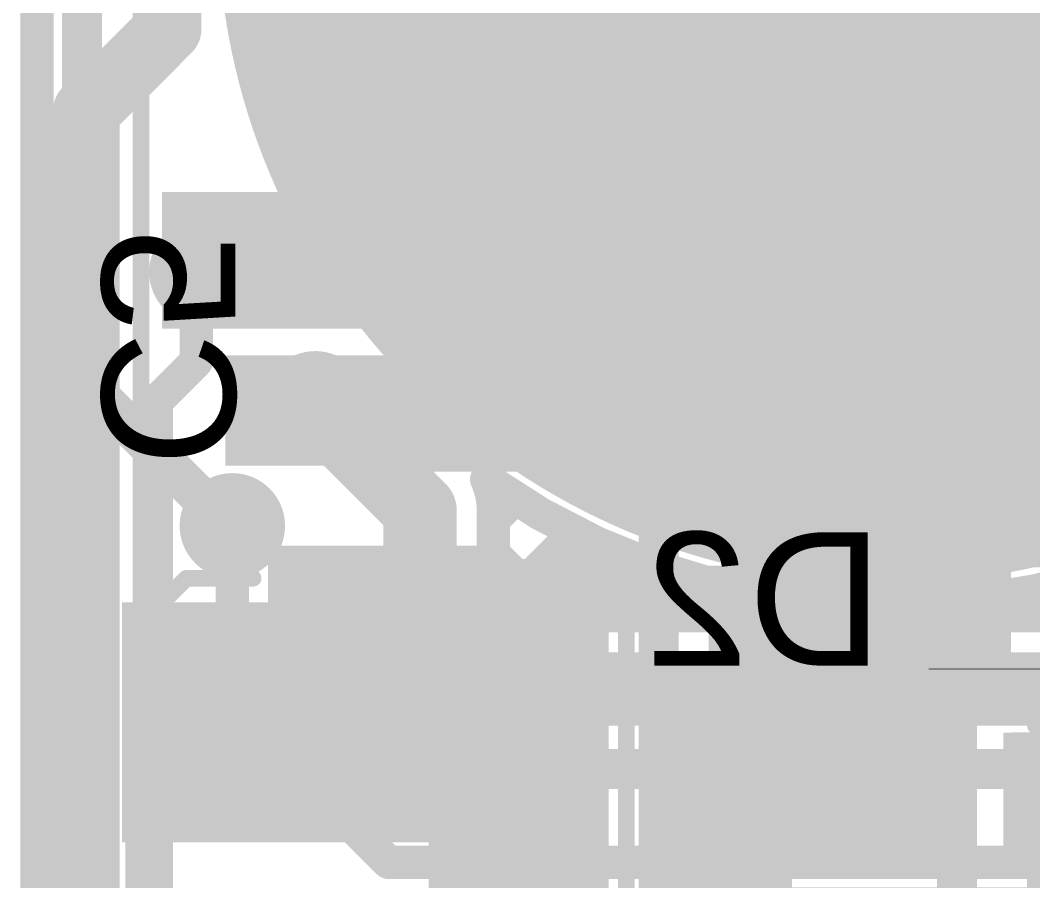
# Model space of a CAD drawing. Header units: millimetres. Extents: x -1.12 to 0.87, y -0.24 to 1.5.
# Drawn here: x -0.4455 to -0.1418, y 0.6375 to 0.8955 of the extents above; entities that cross this region are included whole.
import ezdxf

# ---------------------------------------------------------------- set-up
doc = ezdxf.new("R2010")
doc.units = ezdxf.units.MM
doc.header["$MEASUREMENT"] = 0
for name, color, linetype in [('BottomLayer', 5, 'Continuous'), ('BottomOverlay', 54, 'Continuous'), ('BottomPaste', 16, 'Continuous'), ('BottomSolder', 6, 'Continuous'), ('Mechanical2', 216, 'Continuous'), ('TopLayer', 1, 'Continuous'), ('TopOverlay', 2, 'Continuous'), ('TopPaste', 8, 'Continuous'), ('TopSolder', 216, 'Continuous'), ('ViaHoleLayer', 16, 'Continuous')]:
    doc.layers.add(name, color=color, linetype=linetype)
doc.styles.add('Arial', font='', dxfattribs={"height": 0.2})
doc.styles.get('Arial').set_extended_font_data('Arial')

# ---------------------------------------------------------------- blocks, each defined once
blk = doc.blocks.new('C___0402_B_1')
at = {"layer": 'BottomLayer'}
for points in [[(-0.0095, 0.0125), (-0.0095, -0.0125), (-0.0275, -0.0125), (-0.0275, 0.0125)], [(0.0275, 0.0125), (0.0275, -0.0125), (0.0095, -0.0125), (0.0095, 0.0125)]]:
    blk.add_hatch(color=5, dxfattribs=at).paths.add_polyline_path(points)
at = {"layer": 'BottomPaste'}
for points in [[(-0.0095, 0.0125), (-0.0095, -0.0125), (-0.0275, -0.0125), (-0.0275, 0.0125)], [(0.0275, 0.0125), (0.0275, -0.0125), (0.0095, -0.0125), (0.0095, 0.0125)]]:
    blk.add_hatch(color=16, dxfattribs=at).paths.add_polyline_path(points)
at = {"layer": 'BottomSolder'}
for points in [[(-0.00714, 0.01486), (-0.00714, -0.01486), (-0.02986, -0.01486), (-0.02986, 0.01486)], [(0.02986, 0.01486), (0.02986, -0.01486), (0.00714, -0.01486), (0.00714, 0.01486)]]:
    blk.add_hatch(color=6, dxfattribs=at).paths.add_polyline_path(points)
at = {"layer": 'BottomOverlay', "const_width": 0.005}
for points in [[(-0.031, 0.016), (-0.011, 0.016)], [(-0.031, 0.016), (-0.031, -0.016)], [(0.011, 0.016), (0.031, 0.016)], [(0.031, 0.016), (0.031, -0.016)], [(-0.031, -0.016), (-0.011, -0.016)], [(0.011, -0.016), (0.031, -0.016)]]:
    blk.add_lwpolyline(points, dxfattribs=at)
at = {"layer": 'BottomOverlay', "const_width": 0.0025}
for points in [[(-0.03225, 0.016, 1), (-0.02975, 0.016, 1)], [(-0.03225, 0.016, 1), (-0.02975, 0.016, 1)], [(-0.01225, 0.016, 1), (-0.00975, 0.016, 1)], [(0.00975, 0.016, 1), (0.01225, 0.016, 1)], [(0.02975, 0.016, 1), (0.03225, 0.016, 1)], [(0.02975, 0.016, 1), (0.03225, 0.016, 1)], [(-0.03225, -0.016, 1), (-0.02975, -0.016, 1)], [(-0.03225, -0.016, 1), (-0.02975, -0.016, 1)], [(-0.01225, -0.016, 1), (-0.00975, -0.016, 1)], [(0.00975, -0.016, 1), (0.01225, -0.016, 1)], [(0.02975, -0.016, 1), (0.03225, -0.016, 1)], [(0.02975, -0.016, 1), (0.03225, -0.016, 1)]]:
    blk.add_lwpolyline(points, format="xyb", close=True, dxfattribs=at)
blk = doc.blocks.new('TC33X_2_104E__B_20')
at = {"layer": 'BottomLayer'}
for points in [[(-0.02362, 0.02362), (0.02362, 0.02362), (0.02362, -0.02362), (-0.02362, -0.02362)], [(0.05512, 0.02362), (0.10236, 0.02362), (0.10236, -0.02362), (0.05512, -0.02362)], [(0.00787, -0.07087), (0.07087, -0.07087), (0.07087, -0.12992), (0.00787, -0.12992)]]:
    blk.add_hatch(color=5, dxfattribs=at).paths.add_polyline_path(points)
at = {"layer": 'BottomPaste'}
for points in [[(-0.02362, 0.02362), (0.02362, 0.02362), (0.02362, -0.02362), (-0.02362, -0.02362)], [(0.05512, 0.02362), (0.10236, 0.02362), (0.10236, -0.02362), (0.05512, -0.02362)], [(0.00787, -0.07087), (0.07087, -0.07087), (0.07087, -0.12992), (0.00787, -0.12992)]]:
    blk.add_hatch(color=16, dxfattribs=at).paths.add_polyline_path(points)
at = {"layer": 'BottomSolder'}
for points in [[(-0.02762, 0.02762), (0.02762, 0.02762), (0.02762, -0.02762), (-0.02762, -0.02762)], [(0.05112, 0.02762), (0.10636, 0.02762), (0.10636, -0.02762), (0.05112, -0.02762)], [(0.00387, -0.06687), (0.07487, -0.06687), (0.07487, -0.13392), (0.00387, -0.13392)]]:
    blk.add_hatch(color=6, dxfattribs=at).paths.add_polyline_path(points)
at = {"layer": 'BottomOverlay', "const_width": 0.005}
for points in [[(-0.03252, 0.02776), (-0.03252, -0.11231)], [(0.11126, 0.02776), (-0.03252, 0.02776)], [(0.11126, 0.02776), (0.11126, -0.11231)], [(-0.038, 0.005), (-0.043, 0.01)], [(-0.043, 0.01), (-0.043, 0)], [(-0.038, 0.005), (-0.043, 0)], [(-0.02063, -0.1242), (-0.03252, -0.11231)], [(0.11126, -0.11231), (0.09937, -0.1242)], [(-0.00063, -0.1242), (-0.02063, -0.1242)], [(0.09937, -0.1242), (0.07937, -0.1242)]]:
    blk.add_lwpolyline(points, dxfattribs=at)
at = {"layer": 'BottomOverlay', "const_width": 0.0025}
for points in [[(-0.03377, 0.02776, 1), (-0.03127, 0.02776, 1)], [(-0.03377, 0.02776, 1), (-0.03127, 0.02776, 1)], [(0.11001, 0.02776, 1), (0.11251, 0.02776, 1)], [(0.11001, 0.02776, 1), (0.11251, 0.02776, 1)], [(-0.04425, 0.01, 1), (-0.04175, 0.01, 1)], [(-0.04425, 0.01, 1), (-0.04175, 0.01, 1)], [(-0.03925, 0.005, 1), (-0.03675, 0.005, 1)], [(-0.03925, 0.005, 1), (-0.03675, 0.005, 1)], [(-0.04425, 0, 1), (-0.04175, 0, 1)], [(-0.04425, 0, 1), (-0.04175, 0, 1)], [(-0.03377, -0.11231, 1), (-0.03127, -0.11231, 1)], [(-0.03377, -0.11231, 1), (-0.03127, -0.11231, 1)], [(0.11001, -0.11231, 1), (0.11251, -0.11231, 1)], [(0.11001, -0.11231, 1), (0.11251, -0.11231, 1)], [(-0.02188, -0.1242, 1), (-0.01938, -0.1242, 1)], [(-0.02188, -0.1242, 1), (-0.01938, -0.1242, 1)], [(-0.00188, -0.1242, 1), (0.00062, -0.1242, 1)], [(0.07812, -0.1242, 1), (0.08062, -0.1242, 1)], [(0.09812, -0.1242, 1), (0.10062, -0.1242, 1)], [(0.09812, -0.1242, 1), (0.10062, -0.1242, 1)]]:
    blk.add_lwpolyline(points, format="xyb", close=True, dxfattribs=at)
blk = doc.blocks.new('RES_0402_B_24')
at = {"layer": 'BottomLayer'}
for points in [[(-0.0095, 0.0125), (-0.0095, -0.0125), (-0.0275, -0.0125), (-0.0275, 0.0125)], [(0.0275, 0.0125), (0.0275, -0.0125), (0.0095, -0.0125), (0.0095, 0.0125)]]:
    blk.add_hatch(color=5, dxfattribs=at).paths.add_polyline_path(points)
at = {"layer": 'BottomPaste'}
for points in [[(-0.0095, 0.0125), (-0.0095, -0.0125), (-0.0275, -0.0125), (-0.0275, 0.0125)], [(0.0275, 0.0125), (0.0275, -0.0125), (0.0095, -0.0125), (0.0095, 0.0125)]]:
    blk.add_hatch(color=16, dxfattribs=at).paths.add_polyline_path(points)
at = {"layer": 'BottomSolder'}
for points in [[(-0.00733, 0.01467), (-0.00733, -0.01467), (-0.02967, -0.01467), (-0.02967, 0.01467)], [(0.02967, 0.01467), (0.02967, -0.01467), (0.00733, -0.01467), (0.00733, 0.01467)]]:
    blk.add_hatch(color=6, dxfattribs=at).paths.add_polyline_path(points)
at = {"layer": 'BottomOverlay'}
for points, const_width in [([(-0.031, 0.016), (-0.031, -0.016)], 0.005), ([(0.031, 0.016), (-0.031, 0.016)], 0.005), ([(0.031, 0.016), (0.031, -0.016)], 0.005), ([(0.032, 0.017), (-0.032, 0.017)], 0.000127), ([(0.031, -0.016), (-0.031, -0.016)], 0.005)]:
    blk.add_lwpolyline(points, dxfattribs=dict(at, const_width=const_width))
for points, const_width in [([(-0.03225, 0.016, 1), (-0.02975, 0.016, 1)], 0.0025), ([(-0.03225, 0.016, 1), (-0.02975, 0.016, 1)], 0.0025), ([(0.02975, 0.016, 1), (0.03225, 0.016, 1)], 0.0025), ([(0.02975, 0.016, 1), (0.03225, 0.016, 1)], 0.0025), ([(-0.03203, 0.017, 1), (-0.03197, 0.017, 1)], 0.0000635), ([(0.03197, 0.017, 1), (0.03203, 0.017, 1)], 0.0000635), ([(-0.03225, -0.016, 1), (-0.02975, -0.016, 1)], 0.0025), ([(-0.03225, -0.016, 1), (-0.02975, -0.016, 1)], 0.0025), ([(0.02975, -0.016, 1), (0.03225, -0.016, 1)], 0.0025), ([(0.02975, -0.016, 1), (0.03225, -0.016, 1)], 0.0025)]:
    blk.add_lwpolyline(points, format="xyb", close=True, dxfattribs=dict(at, const_width=const_width))
blk = doc.blocks.new('SOIC_8_B_27')
at = {"layer": 'BottomLayer'}
for points in [[(-0.13681, 0.06319), (-0.13681, 0.08681), (-0.07579, 0.08681), (-0.07579, 0.06319)], [(0.07579, 0.06319), (0.07579, 0.08681), (0.13681, 0.08681), (0.13681, 0.06319)], [(-0.13681, 0.01319), (-0.13681, 0.03681), (-0.07579, 0.03681), (-0.07579, 0.01319)], [(0.07579, 0.01319), (0.07579, 0.03681), (0.13681, 0.03681), (0.13681, 0.01319)], [(-0.13681, -0.03681), (-0.13681, -0.01319), (-0.07579, -0.01319), (-0.07579, -0.03681)], [(0.07579, -0.03681), (0.07579, -0.01319), (0.13681, -0.01319), (0.13681, -0.03681)], [(-0.13681, -0.08681), (-0.13681, -0.06319), (-0.07579, -0.06319), (-0.07579, -0.08681)], [(0.07579, -0.08681), (0.07579, -0.06319), (0.13681, -0.06319), (0.13681, -0.08681)]]:
    blk.add_hatch(color=5, dxfattribs=at).paths.add_polyline_path(points)
at = {"layer": 'BottomOverlay'}
blk.add_hatch(color=54, dxfattribs=at).paths.add_polyline_path([(-0.072, -0.088), (-0.059, -0.088), (-0.059, -0.062), (-0.072, -0.062)])
at = {"layer": 'BottomPaste'}
for points in [[(-0.13681, 0.06319), (-0.13681, 0.08681), (-0.07579, 0.08681), (-0.07579, 0.06319)], [(0.07579, 0.06319), (0.07579, 0.08681), (0.13681, 0.08681), (0.13681, 0.06319)], [(-0.13681, 0.01319), (-0.13681, 0.03681), (-0.07579, 0.03681), (-0.07579, 0.01319)], [(0.07579, 0.01319), (0.07579, 0.03681), (0.13681, 0.03681), (0.13681, 0.01319)], [(-0.13681, -0.03681), (-0.13681, -0.01319), (-0.07579, -0.01319), (-0.07579, -0.03681)], [(0.07579, -0.03681), (0.07579, -0.01319), (0.13681, -0.01319), (0.13681, -0.03681)], [(-0.13681, -0.08681), (-0.13681, -0.06319), (-0.07579, -0.06319), (-0.07579, -0.08681)], [(0.07579, -0.08681), (0.07579, -0.06319), (0.13681, -0.06319), (0.13681, -0.08681)]]:
    blk.add_hatch(color=16, dxfattribs=at).paths.add_polyline_path(points)
at = {"layer": 'BottomSolder'}
for points in [[(-0.14081, 0.05919), (-0.14081, 0.09081), (-0.07179, 0.09081), (-0.07179, 0.05919)], [(0.07179, 0.05919), (0.07179, 0.09081), (0.14081, 0.09081), (0.14081, 0.05919)], [(-0.14081, 0.00919), (-0.14081, 0.04081), (-0.07179, 0.04081), (-0.07179, 0.00919)], [(0.07179, 0.00919), (0.07179, 0.04081), (0.14081, 0.04081), (0.14081, 0.00919)], [(-0.14081, -0.04081), (-0.14081, -0.00919), (-0.07179, -0.00919), (-0.07179, -0.04081)], [(0.07179, -0.04081), (0.07179, -0.00919), (0.14081, -0.00919), (0.14081, -0.04081)], [(-0.14081, -0.09081), (-0.14081, -0.05919), (-0.07179, -0.05919), (-0.07179, -0.09081)], [(0.07179, -0.09081), (0.07179, -0.05919), (0.14081, -0.05919), (0.14081, -0.09081)]]:
    blk.add_hatch(color=6, dxfattribs=at).paths.add_polyline_path(points)
at = {"layer": 'BottomOverlay', "const_width": 0.005}
for points in [[(0.07837, 0.098), (-0.07837, 0.098)], [(-0.07837, 0.098), (-0.07837, 0.091)], [(0.07837, 0.098), (0.07837, 0.091)], [(-0.148, -0.07), (-0.148, -0.08)], [(-0.143, -0.075), (-0.148, -0.07)], [(-0.143, -0.075), (-0.148, -0.08)], [(-0.07837, -0.091), (-0.07837, -0.098)], [(0.07837, -0.091), (0.07837, -0.098)], [(0.07837, -0.098), (-0.07837, -0.098)]]:
    blk.add_lwpolyline(points, dxfattribs=at)
at = {"layer": 'BottomOverlay', "const_width": 0.0025}
for points in [[(-0.07962, 0.098, 1), (-0.07712, 0.098, 1)], [(-0.07962, 0.098, 1), (-0.07712, 0.098, 1)], [(0.07712, 0.098, 1), (0.07962, 0.098, 1)], [(0.07712, 0.098, 1), (0.07962, 0.098, 1)], [(-0.07962, 0.091, 1), (-0.07712, 0.091, 1)], [(0.07712, 0.091, 1), (0.07962, 0.091, 1)], [(-0.14925, -0.07, 1), (-0.14675, -0.07, 1)], [(-0.14925, -0.07, 1), (-0.14675, -0.07, 1)], [(-0.14425, -0.075, 1), (-0.14175, -0.075, 1)], [(-0.14425, -0.075, 1), (-0.14175, -0.075, 1)], [(-0.14925, -0.08, 1), (-0.14675, -0.08, 1)], [(-0.14925, -0.08, 1), (-0.14675, -0.08, 1)], [(-0.07962, -0.091, 1), (-0.07712, -0.091, 1)], [(0.07712, -0.091, 1), (0.07962, -0.091, 1)], [(-0.07962, -0.098, 1), (-0.07712, -0.098, 1)], [(-0.07962, -0.098, 1), (-0.07712, -0.098, 1)], [(0.07712, -0.098, 1), (0.07962, -0.098, 1)], [(0.07712, -0.098, 1), (0.07962, -0.098, 1)]]:
    blk.add_lwpolyline(points, format="xyb", close=True, dxfattribs=at)
blk = doc.blocks.new('SOD_323_B_28')
at = {"layer": 'BottomLayer'}
for points in [[(-0.02953, -0.01772), (-0.06102, -0.01772), (-0.06102, 0.01772), (-0.02953, 0.01772)], [(0.06102, -0.01772), (0.02953, -0.01772), (0.02953, 0.01772), (0.06102, 0.01772)]]:
    blk.add_hatch(color=5, dxfattribs=at).paths.add_polyline_path(points)
at = {"layer": 'BottomOverlay'}
for points in [[(-0.079, 0.019), (-0.036, 0.019), (-0.036, 0.031), (-0.079, 0.031)], [(-0.079, -0.02), (-0.062, -0.02), (-0.062, 0.02), (-0.079, 0.02)], [(-0.079, -0.031), (-0.036, -0.031), (-0.036, -0.019), (-0.079, -0.019)]]:
    blk.add_hatch(color=54, dxfattribs=at).paths.add_polyline_path(points)
at = {"layer": 'BottomPaste'}
for points in [[(-0.02953, -0.01772), (-0.06102, -0.01772), (-0.06102, 0.01772), (-0.02953, 0.01772)], [(0.06102, -0.01772), (0.02953, -0.01772), (0.02953, 0.01772), (0.06102, 0.01772)]]:
    blk.add_hatch(color=16, dxfattribs=at).paths.add_polyline_path(points)
at = {"layer": 'BottomSolder'}
for points in [[(-0.02736, -0.01988), (-0.06319, -0.01988), (-0.06319, 0.01988), (-0.02736, 0.01988)], [(0.06319, -0.01988), (0.02736, -0.01988), (0.02736, 0.01988), (0.06319, 0.01988)]]:
    blk.add_hatch(color=6, dxfattribs=at).paths.add_polyline_path(points)
at = {"layer": 'BottomOverlay', "const_width": 0.005}
for points in [[(-0.036, 0.029), (0.037, 0.029)], [(0.037, 0.022), (0.037, 0.029)], [(0.037, -0.029), (0.037, -0.022)], [(-0.036, -0.029), (0.037, -0.029)]]:
    blk.add_lwpolyline(points, dxfattribs=at)
at = {"layer": 'BottomOverlay', "const_width": 0.0025}
for points in [[(-0.03725, 0.029, 1), (-0.03475, 0.029, 1)], [(0.03575, 0.029, 1), (0.03825, 0.029, 1)], [(0.03575, 0.029, 1), (0.03825, 0.029, 1)], [(0.03575, 0.022, 1), (0.03825, 0.022, 1)], [(0.03575, -0.022, 1), (0.03825, -0.022, 1)], [(-0.03725, -0.029, 1), (-0.03475, -0.029, 1)], [(0.03575, -0.029, 1), (0.03825, -0.029, 1)], [(0.03575, -0.029, 1), (0.03825, -0.029, 1)]]:
    blk.add_lwpolyline(points, format="xyb", close=True, dxfattribs=at)
blk = doc.blocks.new('SEMG_SENSOR_31')
at = {"layer": 'TopLayer'}
h = blk.add_hatch(color=1, dxfattribs=at)
edge = h.paths.add_edge_path()
edge.add_arc((0, 0.3932), 0.19685, 0, 360)
at = {"layer": 'TopPaste'}
h = blk.add_hatch(color=8, dxfattribs=at)
edge = h.paths.add_edge_path()
edge.add_arc((0, 0.3932), 0.19685, 0, 360)
at = {"layer": 'TopSolder'}
h = blk.add_hatch(color=216, dxfattribs=at)
edge = h.paths.add_edge_path()
edge.add_arc((0, 0.3932), 0.20085, 0, 360)
at = {"layer": 'TopOverlay', "const_width": 0.005}
blk.add_lwpolyline([(-0.22375, -0.43172), (-0.22375, 0.43172)], dxfattribs=at)

msp = doc.modelspace()

# ---------------------------------------------------------------- hatches: boundary and pattern name
at = {"layer": 'BottomLayer'}
for points in [[(-0.403, 0.803), (-0.266, 0.803), (-0.266, 0.844), (-0.403, 0.844)], [(-0.384, 0.762), (-0.247, 0.762), (-0.247, 0.795), (-0.384, 0.795)], [(-0.323, 0.573), (-0.269, 0.573), (-0.269, 0.734), (-0.323, 0.734)], [(-0.239, 0.705), (-0.151, 0.705), (-0.151, 0.732), (-0.239, 0.732)], [(-0.239, 0.642), (-0.159, 0.642), (-0.159, 0.732), (-0.239, 0.732)], [(-0.415, 0.649), (-0.304, 0.649), (-0.304, 0.721), (-0.415, 0.721)], [(-0.148, 0.643), (-0.057, 0.643), (-0.057, 0.682), (-0.148, 0.682)]]:
    msp.add_hatch(color=5, dxfattribs=at).paths.add_polyline_path(points)
h = msp.add_hatch(color=5, dxfattribs=at)
edge = h.paths.add_edge_path()
edge.add_arc((-0.391, 0.82), 0.01181, 0, 360)
h = msp.add_hatch(color=5, dxfattribs=at)
edge = h.paths.add_edge_path()
edge.add_arc((-0.357, 0.7805), 0.01181, 0, 360)
h = msp.add_hatch(color=5, dxfattribs=at)
edge = h.paths.add_edge_path()
edge.add_arc((-0.38187, 0.74391), 0.01181, 0, 360)
h = msp.add_hatch(color=5, dxfattribs=at)
edge = h.paths.add_edge_path()
edge.add_arc((-0.322, 0.671), 0.01181, 0, 360)
at = {"layer": 'BottomSolder'}
h = msp.add_hatch(color=6, dxfattribs=at)
edge = h.paths.add_edge_path()
edge.add_arc((-0.391, 0.82), 0.01581, 0, 360)
h = msp.add_hatch(color=6, dxfattribs=at)
edge = h.paths.add_edge_path()
edge.add_arc((-0.357, 0.7805), 0.01581, 0, 360)
h = msp.add_hatch(color=6, dxfattribs=at)
edge = h.paths.add_edge_path()
edge.add_arc((-0.38187, 0.74391), 0.01581, 0, 360)
h = msp.add_hatch(color=6, dxfattribs=at)
edge = h.paths.add_edge_path()
edge.add_arc((-0.322, 0.671), 0.01581, 0, 360)
at = {"layer": 'TopLayer'}
h = msp.add_hatch(color=1, dxfattribs=at)
edge = h.paths.add_edge_path()
edge.add_arc((-0.391, 0.82), 0.01181, 0, 360)
h = msp.add_hatch(color=1, dxfattribs=at)
edge = h.paths.add_edge_path()
edge.add_arc((-0.357, 0.7805), 0.01181, 0, 360)
h = msp.add_hatch(color=1, dxfattribs=at)
edge = h.paths.add_edge_path()
edge.add_arc((-0.38187, 0.74391), 0.01181, 0, 360)
h = msp.add_hatch(color=1, dxfattribs=at)
edge = h.paths.add_edge_path()
edge.add_arc((-0.322, 0.671), 0.01181, 0, 360)
at = {"layer": 'TopSolder'}
h = msp.add_hatch(color=216, dxfattribs=at)
edge = h.paths.add_edge_path()
edge.add_arc((-0.391, 0.82), 0.01581, 0, 360)
h = msp.add_hatch(color=216, dxfattribs=at)
edge = h.paths.add_edge_path()
edge.add_arc((-0.357, 0.7805), 0.01581, 0, 360)
h = msp.add_hatch(color=216, dxfattribs=at)
edge = h.paths.add_edge_path()
edge.add_arc((-0.38187, 0.74391), 0.01581, 0, 360)
h = msp.add_hatch(color=216, dxfattribs=at)
edge = h.paths.add_edge_path()
edge.add_arc((-0.322, 0.671), 0.01581, 0, 360)
at = {"layer": 'ViaHoleLayer'}
h = msp.add_hatch(color=16, dxfattribs=at)
edge = h.paths.add_edge_path()
edge.add_arc((-0.391, 0.82), 0.00591, 0, 360)
h = msp.add_hatch(color=16, dxfattribs=at)
edge = h.paths.add_edge_path()
edge.add_arc((-0.357, 0.7805), 0.00591, 0, 360)
h = msp.add_hatch(color=16, dxfattribs=at)
edge = h.paths.add_edge_path()
edge.add_arc((-0.38187, 0.74391), 0.00591, 0, 360)
h = msp.add_hatch(color=16, dxfattribs=at)
edge = h.paths.add_edge_path()
edge.add_arc((-0.322, 0.671), 0.00591, 0, 360)

# ---------------------------------------------------------------- linework, layer by layer
at = {"layer": 'BottomLayer'}
for points, const_width in [([(-0.156, 0.863), (-0.156, 1.082)], 0.018), ([(-0.427, 0.78803), (-0.427, 0.95138)], 0.012), ([(-0.35398, 0.89), (-0.34298, 0.901)], 0.01), ([(-0.35398, 0.82179), (-0.35398, 0.89)], 0.01), ([(-0.29828, 0.876), (-0.173, 0.876)], 0.018), ([(-0.173, 0.876), (-0.16, 0.863)], 0.018), ([(-0.156, 0.777), (-0.156, 0.863)], 0.018), ([(-0.25677, 0.856), (-0.18128, 0.856)], 0.01), ([(-0.25421, 0.856), (-0.176, 0.77779)], 0.01), ([(-0.25305, 0.85281), (-0.24987, 0.856)], 0.01), ([(-0.25277, 0.82481), (-0.22158, 0.856)], 0.01), ([(-0.2433, 0.806), (-0.1933, 0.856)], 0.01), ([(-0.22593, 0.856), (-0.176, 0.80607)], 0.01), ([(-0.19764, 0.856), (-0.176, 0.83436)], 0.01), ([(-0.18128, 0.856), (-0.176, 0.85072)], 0.01), ([(-0.25277, 0.806), (-0.25277, 0.85281)], 0.01), ([(-0.176, 0.777), (-0.176, 0.85072)], 0.01), ([(-0.236, 0.78501), (-0.176, 0.84501)], 0.01), ([(-0.35692, 0.82056), (-0.35398, 0.8235)], 0.02), ([(-0.35398, 0.8235), (-0.325, 0.8235)], 0.02), ([(-0.391, 0.82), (-0.39044, 0.82056)], 0.02), ([(-0.39044, 0.82056), (-0.35692, 0.82056)], 0.02), ([(-0.29828, 0.826), (-0.25777, 0.826)], 0.01), ([(-0.25277, 0.82627), (-0.1695, 0.743)], 0.01), ([(-0.357, 0.8175), (-0.357, 0.82179)], 0.01), ([(-0.35398, 0.8135), (-0.35398, 0.8175)], 0.01), ([(-0.236, 0.75673), (-0.176, 0.81673)], 0.01), ([(-0.35848, 0.809), (-0.35398, 0.8135)], 0.01), ([(-0.25277, 0.806), (-0.236, 0.806)], 0.01), ([(-0.236, 0.751), (-0.236, 0.806)], 0.01), ([(-0.427, 0.78803), (-0.38288, 0.74391)], 0.012), ([(-0.22144, 0.743), (-0.176, 0.78844)], 0.01), ([(-0.236, 0.78122), (-0.19778, 0.743)], 0.01), ([(-0.156, 0.777), (-0.126, 0.747)], 0.018), ([(-0.25398, 0.542), (-0.25398, 0.768)], 0.012), ([(-0.19316, 0.743), (-0.17163, 0.76453)], 0.01), ([(-0.17011, 0.76283), (-0.15028, 0.743)], 0.01), ([(-0.236, 0.75294), (-0.22606, 0.743)], 0.01), ([(-0.23698, 0.743), (-0.23698, 0.751)], 0.01), ([(-0.16488, 0.743), (-0.15758, 0.7503)], 0.01), ([(-0.38288, 0.74391), (-0.38187, 0.74391)], 0.012), ([(-0.23698, 0.743), (-0.15028, 0.743)], 0.01), ([(-0.23698, 0.743), (-0.15028, 0.743)], 0.01), ([(-0.1645, 0.432), (-0.1645, 0.716)], 0.012), ([(-0.36035, 0.685), (-0.34898, 0.685)], 0.01), ([(-0.34898, 0.685), (-0.34398, 0.685)], 0.01), ([(-0.34898, 0.685), (-0.336, 0.685)], 0.01), ([(-0.34398, 0.685), (-0.31298, 0.654)], 0.01), ([(-0.336, 0.685), (-0.322, 0.671)], 0.01), ([(-0.409, 0.67598), (-0.40898, 0.676)], 0.012), ([(-0.409, 0.57624), (-0.409, 0.67598)], 0.01), ([(-0.21917, 0.664), (-0.211, 0.65583)], 0.01), ([(-0.211, 0.65583), (-0.211, 0.65992)], 0.01), ([(-0.31298, 0.62072), (-0.31298, 0.654)], 0.01)]:
    msp.add_lwpolyline(points, dxfattribs=dict(at, const_width=const_width))
for points, const_width in [([(-0.35648, 0.89, 1), (-0.35148, 0.89, 1)], 0.005), ([(-0.35648, 0.89, 1), (-0.35148, 0.89, 1)], 0.005), ([(-0.30278, 0.876, 1), (-0.29378, 0.876, 1)], 0.009), ([(-0.1775, 0.876, 1), (-0.1685, 0.876, 1)], 0.009), ([(-0.1775, 0.876, 1), (-0.1685, 0.876, 1)], 0.009), ([(-0.1645, 0.863, 1), (-0.1555, 0.863, 1)], 0.009), ([(-0.1605, 0.863, 1), (-0.1515, 0.863, 1)], 0.009), ([(-0.1605, 0.863, 1), (-0.1515, 0.863, 1)], 0.009), ([(-0.25927, 0.856, 1), (-0.25427, 0.856, 1)], 0.005), ([(-0.25671, 0.856, 1), (-0.25171, 0.856, 1)], 0.005), ([(-0.25237, 0.856, 1), (-0.24737, 0.856, 1)], 0.005), ([(-0.22843, 0.856, 1), (-0.22343, 0.856, 1)], 0.005), ([(-0.22408, 0.856, 1), (-0.21908, 0.856, 1)], 0.005), ([(-0.20014, 0.856, 1), (-0.19514, 0.856, 1)], 0.005), ([(-0.1958, 0.856, 1), (-0.1908, 0.856, 1)], 0.005), ([(-0.18378, 0.856, 1), (-0.17878, 0.856, 1)], 0.005), ([(-0.18378, 0.856, 1), (-0.17878, 0.856, 1)], 0.005), ([(-0.25555, 0.85281, 1), (-0.25055, 0.85281, 1)], 0.005), ([(-0.25527, 0.85281, 1), (-0.25027, 0.85281, 1)], 0.005), ([(-0.1785, 0.85072, 1), (-0.1735, 0.85072, 1)], 0.005), ([(-0.1785, 0.85072, 1), (-0.1735, 0.85072, 1)], 0.005), ([(-0.1785, 0.84501, 1), (-0.1735, 0.84501, 1)], 0.005), ([(-0.1785, 0.83436, 1), (-0.1735, 0.83436, 1)], 0.005), ([(-0.35898, 0.8235, 1), (-0.34898, 0.8235, 1)], 0.01), ([(-0.35898, 0.8235, 1), (-0.34898, 0.8235, 1)], 0.01), ([(-0.33, 0.8235, 1), (-0.32, 0.8235, 1)], 0.01), ([(-0.396, 0.82, 1), (-0.386, 0.82, 1)], 0.01), ([(-0.39544, 0.82056, 1), (-0.38544, 0.82056, 1)], 0.01), ([(-0.39544, 0.82056, 1), (-0.38544, 0.82056, 1)], 0.01), ([(-0.36192, 0.82056, 1), (-0.35192, 0.82056, 1)], 0.01), ([(-0.36192, 0.82056, 1), (-0.35192, 0.82056, 1)], 0.01), ([(-0.30078, 0.826, 1), (-0.29578, 0.826, 1)], 0.005), ([(-0.26027, 0.826, 1), (-0.25527, 0.826, 1)], 0.005), ([(-0.25527, 0.82627, 1), (-0.25027, 0.82627, 1)], 0.005), ([(-0.25527, 0.82481, 1), (-0.25027, 0.82481, 1)], 0.005), ([(-0.3595, 0.82179, 1), (-0.3545, 0.82179, 1)], 0.005), ([(-0.35648, 0.82179, 1), (-0.35148, 0.82179, 1)], 0.005), ([(-0.3595, 0.8175, 1), (-0.3545, 0.8175, 1)], 0.005), ([(-0.35648, 0.8175, 1), (-0.35148, 0.8175, 1)], 0.005), ([(-0.1785, 0.81673, 1), (-0.1735, 0.81673, 1)], 0.005), ([(-0.35648, 0.8135, 1), (-0.35148, 0.8135, 1)], 0.005), ([(-0.35648, 0.8135, 1), (-0.35148, 0.8135, 1)], 0.005), ([(-0.36098, 0.809, 1), (-0.35598, 0.809, 1)], 0.005), ([(-0.25527, 0.806, 1), (-0.25027, 0.806, 1)], 0.005), ([(-0.25527, 0.806, 1), (-0.25027, 0.806, 1)], 0.005), ([(-0.2458, 0.806, 1), (-0.2408, 0.806, 1)], 0.005), ([(-0.2385, 0.806, 1), (-0.2335, 0.806, 1)], 0.005), ([(-0.2385, 0.806, 1), (-0.2335, 0.806, 1)], 0.005), ([(-0.1785, 0.80607, 1), (-0.1735, 0.80607, 1)], 0.005), ([(-0.43, 0.78803, 1), (-0.424, 0.78803, 1)], 0.006), ([(-0.43, 0.78803, 1), (-0.424, 0.78803, 1)], 0.006), ([(-0.1785, 0.78844, 1), (-0.1735, 0.78844, 1)], 0.005), ([(-0.2385, 0.78501, 1), (-0.2335, 0.78501, 1)], 0.005), ([(-0.2385, 0.78122, 1), (-0.2335, 0.78122, 1)], 0.005), ([(-0.1605, 0.777, 1), (-0.1515, 0.777, 1)], 0.009), ([(-0.1605, 0.777, 1), (-0.1515, 0.777, 1)], 0.009), ([(-0.1785, 0.77779, 1), (-0.1735, 0.77779, 1)], 0.005), ([(-0.1785, 0.777, 1), (-0.1735, 0.777, 1)], 0.005), ([(-0.1785, 0.777, 1), (-0.1735, 0.777, 1)], 0.005), ([(-0.1785, 0.777, 1), (-0.1735, 0.777, 1)], 0.005), ([(-0.25698, 0.768, 1), (-0.25098, 0.768, 1)], 0.006), ([(-0.17413, 0.76453, 1), (-0.16913, 0.76453, 1)], 0.005), ([(-0.17264, 0.76286, 1), (-0.16764, 0.76286, 1)], 0.005), ([(-0.17261, 0.76283, 1), (-0.16761, 0.76283, 1)], 0.005), ([(-0.17261, 0.76283, 1), (-0.16761, 0.76283, 1)], 0.005), ([(-0.2385, 0.75673, 1), (-0.2335, 0.75673, 1)], 0.005), ([(-0.2385, 0.75294, 1), (-0.2335, 0.75294, 1)], 0.005), ([(-0.23948, 0.751, 1), (-0.23448, 0.751, 1)], 0.005), ([(-0.2385, 0.751, 1), (-0.2335, 0.751, 1)], 0.005), ([(-0.16008, 0.7503, 1), (-0.15508, 0.7503, 1)], 0.005), ([(-0.38588, 0.74391, 1), (-0.37988, 0.74391, 1)], 0.006), ([(-0.38588, 0.74391, 1), (-0.37988, 0.74391, 1)], 0.006), ([(-0.38487, 0.74391, 1), (-0.37887, 0.74391, 1)], 0.006), ([(-0.23948, 0.743, 1), (-0.23448, 0.743, 1)], 0.005), ([(-0.23948, 0.743, 1), (-0.23448, 0.743, 1)], 0.005), ([(-0.23948, 0.743, 1), (-0.23448, 0.743, 1)], 0.005), ([(-0.22856, 0.743, 1), (-0.22356, 0.743, 1)], 0.005), ([(-0.22394, 0.743, 1), (-0.21894, 0.743, 1)], 0.005), ([(-0.20028, 0.743, 1), (-0.19528, 0.743, 1)], 0.005), ([(-0.19566, 0.743, 1), (-0.19066, 0.743, 1)], 0.005), ([(-0.172, 0.743, 1), (-0.167, 0.743, 1)], 0.005), ([(-0.16738, 0.743, 1), (-0.16238, 0.743, 1)], 0.005), ([(-0.15278, 0.743, 1), (-0.14778, 0.743, 1)], 0.005), ([(-0.15278, 0.743, 1), (-0.14778, 0.743, 1)], 0.005), ([(-0.15278, 0.743, 1), (-0.14778, 0.743, 1)], 0.005), ([(-0.1675, 0.716, 1), (-0.1615, 0.716, 1)], 0.006), ([(-0.36285, 0.685, 1), (-0.35785, 0.685, 1)], 0.005), ([(-0.35148, 0.685, 1), (-0.34648, 0.685, 1)], 0.005), ([(-0.35148, 0.685, 1), (-0.34648, 0.685, 1)], 0.005), ([(-0.35148, 0.685, 1), (-0.34648, 0.685, 1)], 0.005), ([(-0.34648, 0.685, 1), (-0.34148, 0.685, 1)], 0.005), ([(-0.34648, 0.685, 1), (-0.34148, 0.685, 1)], 0.005), ([(-0.3385, 0.685, 1), (-0.3335, 0.685, 1)], 0.005), ([(-0.3385, 0.685, 1), (-0.3335, 0.685, 1)], 0.005), ([(-0.412, 0.67598, 1), (-0.406, 0.67598, 1)], 0.006), ([(-0.41198, 0.676, 1), (-0.40598, 0.676, 1)], 0.006), ([(-0.4115, 0.67598, 1), (-0.4065, 0.67598, 1)], 0.005), ([(-0.3245, 0.671, 1), (-0.3195, 0.671, 1)], 0.005), ([(-0.22167, 0.664, 1), (-0.21667, 0.664, 1)], 0.005), ([(-0.2135, 0.65992, 1), (-0.2085, 0.65992, 1)], 0.005), ([(-0.2135, 0.65583, 1), (-0.2085, 0.65583, 1)], 0.005), ([(-0.2135, 0.65583, 1), (-0.2085, 0.65583, 1)], 0.005), ([(-0.31548, 0.654, 1), (-0.31048, 0.654, 1)], 0.005), ([(-0.31548, 0.654, 1), (-0.31048, 0.654, 1)], 0.005)]:
    msp.add_lwpolyline(points, format="xyb", close=True, dxfattribs=dict(at, const_width=const_width))
at = {"layer": 'BottomLayer', "const_width": 0.01}
for points in [[(-0.17011, 0.76283, -0.199496), (-0.176, 0.777)], [(-0.17014, 0.76286, -0.198912), (-0.176, 0.777)]]:
    msp.add_lwpolyline(points, format="xyb", dxfattribs=at)
at = {"layer": 'Mechanical2', "const_width": 0.01}
msp.add_lwpolyline([(-0.44049, 0.10427), (-0.44049, 0.965)], dxfattribs=at)
msp.add_lwpolyline([(-0.44049, 0.10427), (-0.44049, 0.965)], dxfattribs=at)
at = {"layer": 'TopLayer'}
for points, const_width in [([(-0.40114, 0.89286), (-0.40114, 0.92903)], 0.02), ([(-0.18525, 0.83927), (-0.18525, 0.92783)], 0.022), ([(-0.42568, 0.86832), (-0.40114, 0.89286)], 0.02), ([(-0.42568, 0.34207), (-0.42568, 0.86832)], 0.02), ([(-0.18525, 0.83927), (-0.18498, 0.839)], 0.022), ([(-0.39268, 0.81832), (-0.391, 0.82)], 0.01), ([(-0.39268, 0.79319), (-0.39268, 0.81832)], 0.01), ([(-0.40468, 0.78119), (-0.39268, 0.79319)], 0.01), ([(-0.357, 0.78006), (-0.357, 0.7805)], 0.022), ([(-0.357, 0.78006), (-0.32558, 0.74864)], 0.022), ([(-0.40468, 0.47718), (-0.40468, 0.78119)], 0.01), ([(-0.32558, 0.72088), (-0.32558, 0.74864)], 0.022), ([(-0.30358, 0.74572), (-0.29715, 0.75215)], 0.01), ([(-0.30358, 0.72999), (-0.30358, 0.74864)], 0.01), ([(-0.38187, 0.68987), (-0.38187, 0.74391)], 0.01), ([(-0.28416, 0.74452), (-0.25663, 0.717)], 0.01), ([(-0.2973, 0.72371), (-0.27912, 0.74189)], 0.01), ([(-0.30358, 0.73566), (-0.28492, 0.717)], 0.01), ([(-0.27573, 0.717), (-0.25949, 0.73323)], 0.01), ([(-0.30358, 0.72999), (-0.29058, 0.717)], 0.01), ([(-0.32558, 0.72088), (-0.2997, 0.695)], 0.022), ([(-0.24744, 0.717), (-0.23807, 0.72637)], 0.01), ([(-0.2376, 0.72625), (-0.22835, 0.717)], 0.01), ([(-0.21916, 0.717), (-0.21451, 0.72165)], 0.01), ([(-0.16259, 0.717), (-0.15818, 0.72141)], 0.01), ([(-0.14929, 0.72279), (-0.1435, 0.717)], 0.01), ([(-0.20345, 0.72039), (-0.20006, 0.717)], 0.01), ([(-0.19088, 0.717), (-0.18825, 0.71963)], 0.01), ([(-0.17467, 0.71989), (-0.17178, 0.717)], 0.01), ([(-0.29058, 0.717), (-0.10011, 0.717)], 0.01), ([(-0.34024, 0.70444), (-0.32863, 0.69282)], 0.01), ([(-0.34024, 0.68469), (-0.34024, 0.70444)], 0.01), ([(-0.2997, 0.695), (-0.091, 0.695)], 0.022), ([(-0.38187, 0.68987), (-0.335, 0.643)], 0.01), ([(-0.322, 0.671), (-0.06, 0.671)], 0.012), ([(-0.335, 0.643), (-0.026, 0.643)], 0.01)]:
    msp.add_lwpolyline(points, dxfattribs=dict(at, const_width=const_width))
for points, const_width in [([(-0.40614, 0.89286, 1), (-0.39614, 0.89286, 1)], 0.01), ([(-0.40614, 0.89286, 1), (-0.39614, 0.89286, 1)], 0.01), ([(-0.43068, 0.86832, 1), (-0.42068, 0.86832, 1)], 0.01), ([(-0.43068, 0.86832, 1), (-0.42068, 0.86832, 1)], 0.01), ([(-0.19075, 0.83927, 1), (-0.17975, 0.83927, 1)], 0.011), ([(-0.19075, 0.83927, 1), (-0.17975, 0.83927, 1)], 0.011), ([(-0.19048, 0.839, 1), (-0.17948, 0.839, 1)], 0.011), ([(-0.39518, 0.81832, 1), (-0.39018, 0.81832, 1)], 0.005), ([(-0.39518, 0.81832, 1), (-0.39018, 0.81832, 1)], 0.005), ([(-0.3935, 0.82, 1), (-0.3885, 0.82, 1)], 0.005), ([(-0.39518, 0.79319, 1), (-0.39018, 0.79319, 1)], 0.005), ([(-0.39518, 0.79319, 1), (-0.39018, 0.79319, 1)], 0.005), ([(-0.3625, 0.7805, 1), (-0.3515, 0.7805, 1)], 0.011), ([(-0.3625, 0.78006, 1), (-0.3515, 0.78006, 1)], 0.011), ([(-0.3625, 0.78006, 1), (-0.3515, 0.78006, 1)], 0.011), ([(-0.40718, 0.78119, 1), (-0.40218, 0.78119, 1)], 0.005), ([(-0.40718, 0.78119, 1), (-0.40218, 0.78119, 1)], 0.005), ([(-0.30808, 0.75782, 1), (-0.30308, 0.75782, 1)], 0.005), ([(-0.30808, 0.75782, 1), (-0.30308, 0.75782, 1)], 0.005), ([(-0.30808, 0.75782, 1), (-0.30308, 0.75782, 1)], 0.005), ([(-0.33108, 0.74864, 1), (-0.32008, 0.74864, 1)], 0.011), ([(-0.33108, 0.74864, 1), (-0.32008, 0.74864, 1)], 0.011), ([(-0.29965, 0.75215, 1), (-0.29465, 0.75215, 1)], 0.005), ([(-0.30608, 0.74864, 1), (-0.30108, 0.74864, 1)], 0.005), ([(-0.30608, 0.74864, 1), (-0.30108, 0.74864, 1)], 0.005), ([(-0.30608, 0.74864, 1), (-0.30108, 0.74864, 1)], 0.005), ([(-0.30608, 0.74572, 1), (-0.30108, 0.74572, 1)], 0.005), ([(-0.38437, 0.74391, 1), (-0.37937, 0.74391, 1)], 0.005), ([(-0.28666, 0.74452, 1), (-0.28166, 0.74452, 1)], 0.005), ([(-0.28162, 0.74189, 1), (-0.27662, 0.74189, 1)], 0.005), ([(-0.30608, 0.73566, 1), (-0.30108, 0.73566, 1)], 0.005), ([(-0.26199, 0.73323, 1), (-0.25699, 0.73323, 1)], 0.005), ([(-0.30608, 0.72999, 1), (-0.30108, 0.72999, 1)], 0.005), ([(-0.30608, 0.72999, 1), (-0.30108, 0.72999, 1)], 0.005), ([(-0.33108, 0.72088, 1), (-0.32008, 0.72088, 1)], 0.011), ([(-0.33108, 0.72088, 1), (-0.32008, 0.72088, 1)], 0.011), ([(-0.24057, 0.72637, 1), (-0.23557, 0.72637, 1)], 0.005), ([(-0.2401, 0.72625, 1), (-0.2351, 0.72625, 1)], 0.005), ([(-0.2998, 0.72371, 1), (-0.2948, 0.72371, 1)], 0.005), ([(-0.21701, 0.72165, 1), (-0.21201, 0.72165, 1)], 0.005), ([(-0.16068, 0.72141, 1), (-0.15568, 0.72141, 1)], 0.005), ([(-0.15179, 0.72279, 1), (-0.14678, 0.72279, 1)], 0.005), ([(-0.20595, 0.72039, 1), (-0.20095, 0.72039, 1)], 0.005), ([(-0.19075, 0.71963, 1), (-0.18575, 0.71963, 1)], 0.005), ([(-0.17717, 0.71989, 1), (-0.17217, 0.71989, 1)], 0.005), ([(-0.29308, 0.717, 1), (-0.28808, 0.717, 1)], 0.005), ([(-0.29308, 0.717, 1), (-0.28808, 0.717, 1)], 0.005), ([(-0.28742, 0.717, 1), (-0.28242, 0.717, 1)], 0.005), ([(-0.27823, 0.717, 1), (-0.27323, 0.717, 1)], 0.005), ([(-0.25913, 0.717, 1), (-0.25413, 0.717, 1)], 0.005), ([(-0.24994, 0.717, 1), (-0.24494, 0.717, 1)], 0.005), ([(-0.23085, 0.717, 1), (-0.22585, 0.717, 1)], 0.005), ([(-0.22166, 0.717, 1), (-0.21666, 0.717, 1)], 0.005), ([(-0.20256, 0.717, 1), (-0.19756, 0.717, 1)], 0.005), ([(-0.19338, 0.717, 1), (-0.18838, 0.717, 1)], 0.005), ([(-0.17428, 0.717, 1), (-0.16928, 0.717, 1)], 0.005), ([(-0.16509, 0.717, 1), (-0.16009, 0.717, 1)], 0.005), ([(-0.146, 0.717, 1), (-0.141, 0.717, 1)], 0.005), ([(-0.34274, 0.70444, 1), (-0.33774, 0.70444, 1)], 0.005), ([(-0.34274, 0.70444, 1), (-0.33774, 0.70444, 1)], 0.005), ([(-0.3052, 0.695, 1), (-0.2942, 0.695, 1)], 0.011), ([(-0.3052, 0.695, 1), (-0.2942, 0.695, 1)], 0.011), ([(-0.33113, 0.69282, 1), (-0.32613, 0.69282, 1)], 0.005), ([(-0.33113, 0.69282, 1), (-0.32613, 0.69282, 1)], 0.005), ([(-0.38437, 0.68987, 1), (-0.37937, 0.68987, 1)], 0.005), ([(-0.38437, 0.68987, 1), (-0.37937, 0.68987, 1)], 0.005), ([(-0.34274, 0.68469, 1), (-0.33774, 0.68469, 1)], 0.005), ([(-0.34274, 0.68469, 1), (-0.33774, 0.68469, 1)], 0.005), ([(-0.325, 0.671, 1), (-0.319, 0.671, 1)], 0.006), ([(-0.3375, 0.643, 1), (-0.3325, 0.643, 1)], 0.005), ([(-0.3375, 0.643, 1), (-0.3325, 0.643, 1)], 0.005)]:
    msp.add_lwpolyline(points, format="xyb", close=True, dxfattribs=dict(at, const_width=const_width))
at = {"layer": 'TopLayer', "const_width": 0.01}
for points in [[(-0.02724, 0.7927, -0.388266), (-0.30558, 0.75782)], [(-0.30558, 0.75782, -0.108042), (-0.30358, 0.74864)], [(-0.30558, 0.75782, -0.108042), (-0.30358, 0.74864)], [(-0.34024, 0.68469, -0.1593), (-0.32863, 0.69282)]]:
    msp.add_lwpolyline(points, format="xyb", dxfattribs=at)

# ---------------------------------------------------------------- block references
for name, p in [('SEMG_SENSOR_31', (-0.18549, 0.53427)), ('SOD_323_B_28', (-0.178, 0.662))]:
    msp.add_blockref(name, p)
for name, p, rotation in [('SOIC_8_B_27', (-0.19198, 0.851), 180), ('C___0402_B_1', (-0.357, 0.799), 90), ('TC33X_2_104E__B_20', (-0.29626, 0.604), 180), ('RES_0402_B_24', (-0.141, 0.718), 180)]:
    msp.add_blockref(name, p, dxfattribs=dict(rotation=rotation))

# ---------------------------------------------------------------- texts
at = {"layer": 'BottomOverlay', "style": 'Arial', "text_generation_flag": 2}
msp.add_text('C5', height=0.04, rotation=270, dxfattribs=at).set_placement((-0.42099, 0.76168))
msp.add_text('D2', height=0.04, dxfattribs=at).set_placement((-0.18668, 0.70201))

doc.saveas('drawing.dxf')
